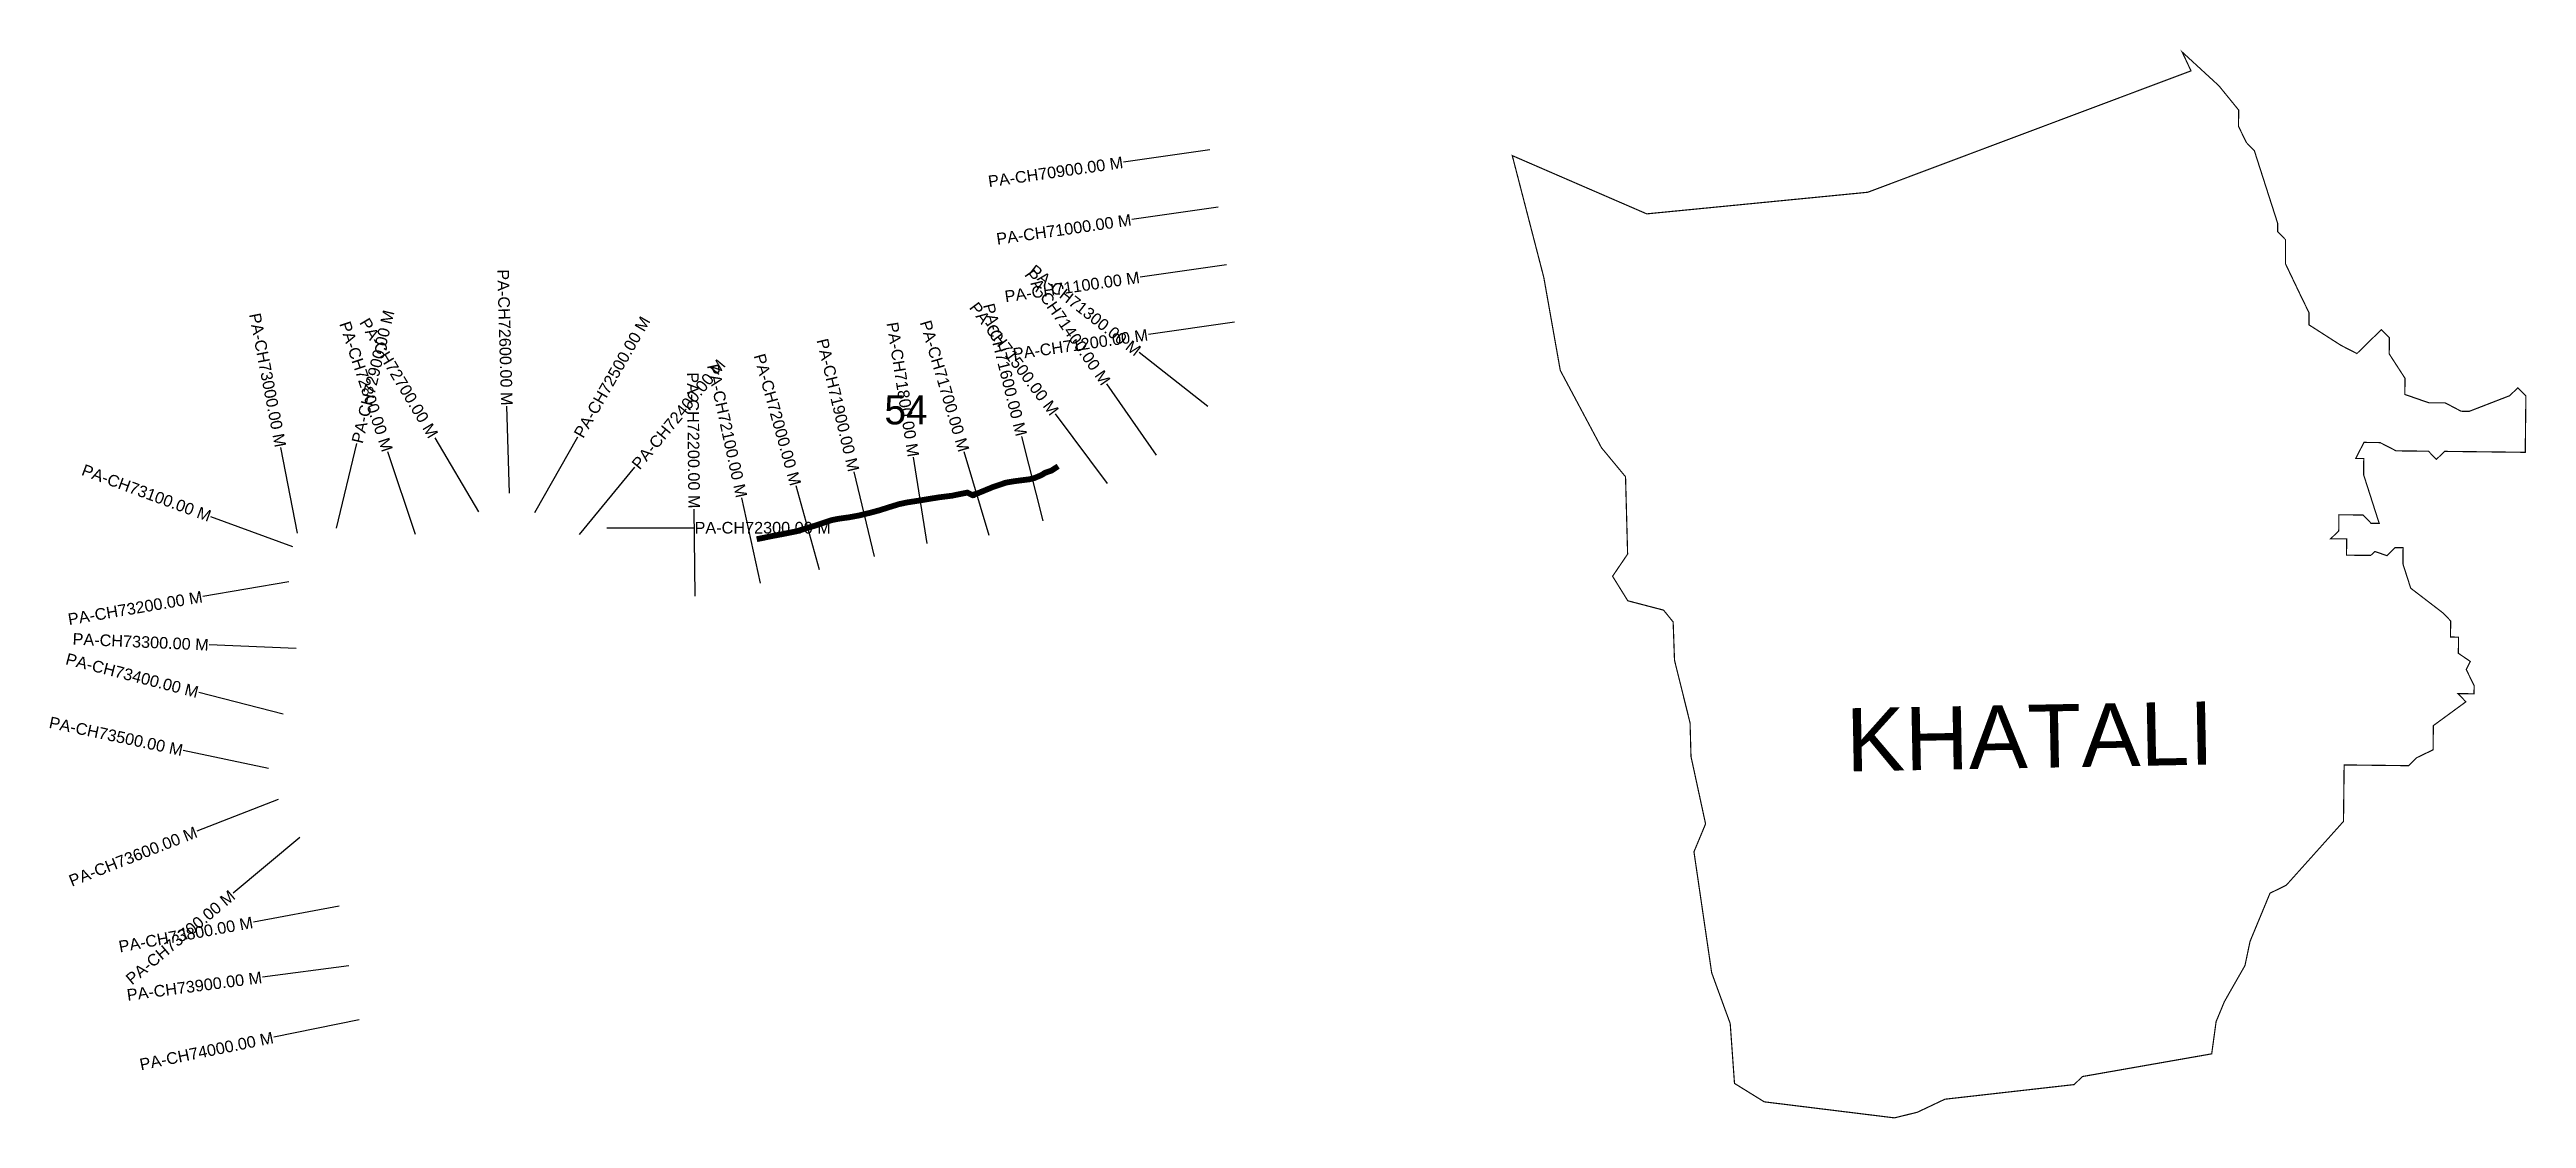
# Model space of a CAD drawing. Header units: feet. Extents: x 260068 to 264332, y 2166895 to 2168736.
import ezdxf
from ezdxf.enums import TextEntityAlignment as Align

# ---------------------------------------------------------------- set-up
doc = ezdxf.new("R2010")
doc.units = ezdxf.units.FT
doc.header["$MEASUREMENT"] = 0
for name, color, linetype in [('ARTIFICIALLY PROTECTED', 4, 'Continuous'), ('CS', 134, 'Continuous'), ('CSMark', 6, 'Continuous'), ('VILLAGE NAME', 250, 'Continuous')]:
    doc.layers.add(name, color=color, linetype=linetype)
doc.styles.add('DynamicDimensions', font='arial.ttf')

msp = doc.modelspace()

# ---------------------------------------------------------------- linework, layer by layer
at = {"color": 6, "const_width": 2}
msp.add_lwpolyline([(262586, 2168553.1), (262817.5, 2168452.8), (263198, 2168490), (263754.5, 2168699), (263739.2, 2168731.5), (263802.5, 2168673.3), (263836.6, 2168631.4), (263836.2, 2168603.6), (263849.8, 2168575.6), (263863.5, 2168561.6), (263903.8, 2168436.1), (263903.6, 2168422.2), (263917.3, 2168408.2), (263917.3, 2168366.5), (263944, 2168310.6), (263957.6, 2168282.7), (263957.5, 2168261.8), (264012.5, 2168226.5), (264040.1, 2168212.3), (264082.2, 2168253.5), (264096, 2168239.5), (264095.7, 2168211.7), (264122.9, 2168169.7), (264122.6, 2168141.9), (264164.1, 2168127.5), (264191.9, 2168127.5), (264219.5, 2168113), (264233.4, 2168112.8), (264303.2, 2168139.8), (264317.2, 2168153.5), (264331, 2168139.5), (264329.9, 2168042.3), (264191, 2168043.9), (264176.9, 2168030.1), (264163.2, 2168044.2), (264107.6, 2168044.8), (264080, 2168059), (264052.3, 2168059.4), (264038, 2168031.7), (264051.9, 2168031.6), (264051.6, 2168003.8), (264078.4, 2167920.1), (264064.5, 2167920.1), (264050.8, 2167934.3), (264009.1, 2167934.8), (264008.8, 2167907.1), (263994.8, 2167893.3), (264022.5, 2167893.3), (264022.2, 2167865.2), (264063.9, 2167864.8), (264070.9, 2167871.6), (264091.7, 2167864.4), (264105.7, 2167878.2), (264119.6, 2167878), (264119.3, 2167850.2), (264132.7, 2167808.4), (264187.8, 2167766.1), (264201.5, 2167752.1), (264201.2, 2167724.3), (264215.1, 2167724.1), (264214.7, 2167696.3), (264235.3, 2167682.3), (264228.3, 2167668.4), (264241.9, 2167640.5), (264241.7, 2167626.5), (264214, 2167626.9), (264227.7, 2167612.8), (264171.7, 2167571.8), (264171.2, 2167530.1), (264143.2, 2167516.6), (264129.2, 2167502.8), (264018.1, 2167504.1), (264017, 2167406.9), (263918.4, 2167296.9), (263890.5, 2167283.3), (263856.1, 2167200.3), (263847.4, 2167158.8), (263812, 2167096.7), (263797.7, 2167062.2), (263790.1, 2167006.7), (263567.4, 2166967.6), (263553.4, 2166953.8), (263330.8, 2166928.6), (263283.2, 2166906.1), (263243.9, 2166896.5), (263019.8, 2166924.1), (262968.6, 2166955.8), (262961.2, 2167058.9), (262929.3, 2167146.3), (262898.8, 2167354.5), (262918.8, 2167402.6), (262893.7, 2167518.6), (262892.1, 2167576.5), (262865.3, 2167684.4), (262863, 2167750.2), (262846.5, 2167770.6), (262784.9, 2167786.7), (262758.7, 2167828.9), (262784.6, 2167867.1), (262781, 2168000.2), (262739.6, 2168050.2), (262668.7, 2168183.2), (262640.3, 2168343.4), (262586, 2168553.1)], dxfattribs=at)
at = {"layer": 'ARTIFICIALLY PROTECTED', "const_width": 10, "flags": 128}
msp.add_lwpolyline([(261804.2, 2168018.3), (261792.9, 2168010.8), (261780.6, 2168006.6), (261778.4, 2168004.8), (261774.8, 2168002.8), (261768, 2167999.9), (261763.2, 2167997.9), (261755.3, 2167995.9), (261741, 2167994.1), (261727.9, 2167992.4), (261714, 2167990), (261691.7, 2167982.4), (261666.2, 2167971.9), (261660.1, 2167970), (261659.7, 2167969.1), (261658.8, 2167968.4), (261657.6, 2167968.3), (261656.2, 2167968.7), (261647.9, 2167973), (261621.6, 2167967.6), (261597.8, 2167964.6), (261568.1, 2167959.7), (261544.8, 2167956.1), (261530.9, 2167953.2), (261519.4, 2167949.7), (261495.9, 2167942.3), (261481.4, 2167938.4), (261461.1, 2167933.5), (261444.4, 2167930.4), (261426.2, 2167927.9), (261414.3, 2167925.5), (261404.7, 2167922.3), (261382.7, 2167915.1), (261372.4, 2167912.2), (261355.3, 2167906.6), (261335.5, 2167902.6), (261314.2, 2167898.6), (261290.1, 2167893.7), (261285.3, 2167892.7)], dxfattribs=at)
at = {"layer": 'CS'}
for p, q in [((262065.3, 2168563.3), (261916.9, 2168541.9)), ((262065.3, 2168563.3), (261916.9, 2168541.9)), ((262079.6, 2168464.3), (261931.1, 2168442.9)), ((262079.6, 2168464.3), (261931.1, 2168442.9)), ((262093.9, 2168365.3), (261945.4, 2168343.9)), ((262093.9, 2168365.3), (261945.4, 2168343.9)), ((262108.1, 2168266.4), (261959.6, 2168245)), ((262108.1, 2168266.4), (261959.6, 2168245)), ((262108.1, 2168266.4), (261959.6, 2168245)), ((262108.1, 2168266.4), (261959.6, 2168245)), ((262061.8, 2168121.4), (261943.7, 2168213.9)), ((262061.8, 2168121.4), (261943.7, 2168213.9)), ((262061.8, 2168121.4), (261943.7, 2168213.9)), ((261973.6, 2168037.2), (261887.9, 2168160.3)), ((261973.6, 2168037.2), (261887.9, 2168160.3)), ((261973.6, 2168037.2), (261887.9, 2168160.3)), ((261973.6, 2168037.2), (261887.9, 2168160.3)), ((261973.6, 2168037.2), (261887.9, 2168160.3)), ((260859.6, 2167972), (260855.4, 2168121.9)), ((261889.4, 2167988.7), (261799.4, 2168108.7)), ((261889.4, 2167988.7), (261799.4, 2168108.7)), ((261889.4, 2167988.7), (261799.4, 2168108.7)), ((261889.4, 2167988.7), (261799.4, 2168108.7)), ((261889.4, 2167988.7), (261799.4, 2168108.7)), ((260494.6, 2167903.3), (260466, 2168050.5)), ((260494.6, 2167903.3), (260466, 2168050.5)), ((260561.8, 2167911.7), (260596.9, 2168057.5)), ((260561.8, 2167911.7), (260596.9, 2168057.5)), ((260697.7, 2167901), (260650.3, 2168043.3)), ((260697.7, 2167901), (260650.3, 2168043.3)), ((260806.9, 2167939.9), (260731.6, 2168067.1)), ((260903.1, 2167938.8), (260977.5, 2168069.1)), ((261579, 2167885.5), (261555.5, 2168033.7)), ((261579, 2167885.5), (261555.5, 2168033.7)), ((261579, 2167885.5), (261555.5, 2168033.7)), ((261579, 2167885.5), (261555.5, 2168033.7)), ((261685.3, 2167899.3), (261642.6, 2168043.1)), ((261685.3, 2167899.3), (261642.6, 2168043.1)), ((261685.3, 2167899.3), (261642.6, 2168043.1)), ((261685.3, 2167899.3), (261642.6, 2168043.1)), ((261685.3, 2167899.3), (261642.6, 2168043.1)), ((261778.2, 2167924.3), (261741.6, 2168069.8)), ((261778.2, 2167924.3), (261741.6, 2168069.8)), ((261778.2, 2167924.3), (261741.6, 2168069.8)), ((261778.2, 2167924.3), (261741.6, 2168069.8)), ((261778.2, 2167924.3), (261741.6, 2168069.8)), ((260980, 2167900.9), (261075.5, 2168016.6)), ((260980, 2167900.9), (261075.5, 2168016.6)), ((261487.8, 2167862.8), (261452.8, 2168008.6)), ((261487.8, 2167862.8), (261452.8, 2168008.6)), ((261487.8, 2167862.8), (261452.8, 2168008.6)), ((261487.8, 2167862.8), (261452.8, 2168008.6)), ((261487.8, 2167862.8), (261452.8, 2168008.6)), ((261487.8, 2167862.8), (261452.8, 2168008.6)), ((261291.9, 2167817.3), (261259.8, 2167963.8)), ((261393.5, 2167840.2), (261353.1, 2167984.6)), ((261393.5, 2167840.2), (261353.1, 2167984.6)), ((260486.5, 2167879.4), (260345.8, 2167931.4)), ((260486.5, 2167879.4), (260345.8, 2167931.4)), ((261027.3, 2167912.5), (261177.3, 2167912.5)), ((261027.3, 2167912.5), (261177.3, 2167912.5)), ((261179.5, 2167794.6), (261177.8, 2167944.6)), ((260479.8, 2167819.4), (260331.9, 2167794.2)), ((260479.8, 2167819.4), (260331.9, 2167794.2)), ((260492.7, 2167704.3), (260342.9, 2167710.9)), ((260492.7, 2167704.3), (260342.9, 2167710.9)), ((260469.9, 2167591.3), (260324.7, 2167628.7)), ((260469.9, 2167591.3), (260324.7, 2167628.7)), ((260444.8, 2167497.9), (260298.1, 2167529)), ((260444.8, 2167497.9), (260298.1, 2167529)), ((260461.2, 2167444.8), (260321.6, 2167389.9)), ((260498.9, 2167379.4), (260383.9, 2167283.2)), ((260566.4, 2167260.8), (260418.8, 2167233.6)), ((260583.2, 2167158.4), (260434.5, 2167138.7)), ((260601, 2167065.4), (260454, 2167035.3))]:
    msp.add_line(p, q, dxfattribs=at)

# ---------------------------------------------------------------- texts
at = {"insert": (261505.1, 2168140.4), "char_height": 50, "attachment_point": 1}
msp.add_mtext_dynamic_manual_height_columns('54', width=84.374, gutter_width=1, heights=[0], dxfattribs=at)
at = {"layer": 'CSMark', "style": 'DynamicDimensions'}
for s, rotation, p in [('PA-CH70900.00 M', 8.1953, (261915.9, 2168541.8)), ('PA-CH71000.00 M', 8.1953, (261930.1, 2168442.8)), ('PA-CH72600.00 M', 271.6359, (260855.3, 2168122.9)), ('PA-CH71100.00 M', 8.1953, (261944.4, 2168343.8)), ('PA-CH71400.00 M', 304.813, (261887.4, 2168161.1)), ('PA-CH71300.00 M', 321.9381, (261942.9, 2168214.5)), ('PA-CH71500.00 M', 306.8654, (261798.8, 2168109.5)), ('PA-CH71600.00 M', 284.1061, (261741.4, 2168070.8)), ('PA-CH73000.00 M', 280.9871, (260465.8, 2168051.5)), ('PA-CH72800.00 M', 288.4267, (260650, 2168044.3)), ('PA-CH72700.00 M', 300.8729, (260729.4, 2168069.5)), ('PA-CH71800.00 M', 278.9972, (261555.3, 2168034.7)), ('PA-CH71700.00 M', 286.5542, (261642.3, 2168044)), ('PA-CH71200.00 M', 8.1953, (261958.6, 2168244.8)), ('PA-CH72000.00 M', 285.6262, (261352.8, 2167985.6)), ('PA-CH71900.00 M', 283.482, (261452.6, 2168009.6)), ('PA-CH72200.00 M', 270.6504, (261177.8, 2167945.6)), ('PA-CH72100.00 M', 282.3479, (261259.6, 2167964.8)), ('PA-CH73100.00 M', 339.7153, (260344.8, 2167931.8)), ('PA-CH73200.00 M', 9.7088, (260330.9, 2167794)), ('PA-CH73400.00 M', 345.5673, (260323.7, 2167629)), ('PA-CH73300.00 M', 357.4882, (260341.9, 2167710.9)), ('PA-CH73500.00 M', 348.0187, (260297.1, 2167529.2)), ('PA-CH73600.00 M', 21.4859, (260320.7, 2167389.5)), ('PA-CH73700.00 M', 39.927, (260383.1, 2167282.5)), ('PA-CH73800.00 M', 10.4252, (260417.8, 2167233.4)), ('PA-CH73900.00 M', 7.5364, (260433.5, 2167138.6)), ('PA-CH74000.00 M', 11.5938, (260453, 2167035.1))]:
    msp.add_text(s, height=20, rotation=rotation, dxfattribs=at).set_placement(p, align=Align.MIDDLE_RIGHT)
for s, rotation, p in [('PA-CH72900.00 M', 76.4371, (260597.2, 2168058.5)), ('PA-CH72500.00 M', 60.267, (260978, 2168070)), ('PA-CH72400.00 M', 50.4701, (261076.1, 2168017.3))]:
    msp.add_text(s, height=20, rotation=rotation, dxfattribs=at).set_placement(p, align=Align.MIDDLE_LEFT)
msp.add_text('PA-CH72300.00 M', height=20, dxfattribs=at).set_placement((261178.3, 2167912.5), align=Align.MIDDLE_LEFT)
at = {"layer": 'VILLAGE NAME', "insert": (263159.5, 2167601.5), "char_height": 108.748, "attachment_point": 1, "rotation": 1.1028}
msp.add_mtext_dynamic_manual_height_columns('{\\fArial|b0|i0|c0|p34;KHATALI}', width=726.929, gutter_width=543.7, heights=[0], dxfattribs=at)
msp.add_mtext_dynamic_manual_height_columns('{\\fArial|b0|i0|c0|p34;KHATALI}', width=726.929, gutter_width=543.7, heights=[0], dxfattribs=at)

doc.saveas('drawing.dxf')
